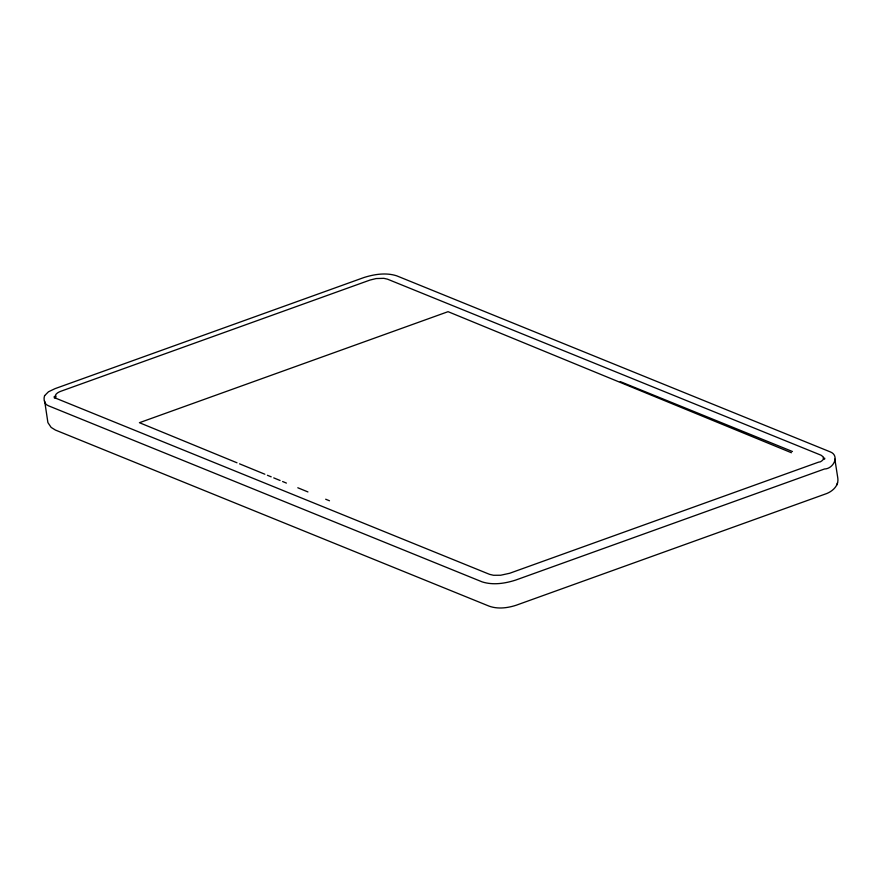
<?xml version="1.0" encoding="UTF-8"?>
<svg xmlns="http://www.w3.org/2000/svg" width="882" height="882" viewBox="0 0 882 882"><rect width="100%" height="100%" fill="white"/><g stroke="black" fill="none" stroke-linecap="round" stroke-linejoin="round"><path stroke-width="1.32" d="M44.684 401.2L47.904 422.61L51.134 427.395L55.401 430.052L488.937 606.077C497.68 609.308 507.481 608.062 516.157 605.25L824.968 494.163C831.836 492.024 839.025 486.092 837.812 478.154L834.846 459.103M44.596 395.599C43.229 399.314 44.354 404.684 48.653 405.863L482.178 581.888C493.071 585.35 505.011 583.498 515.683 580.08L824.494 468.992C833.501 468.904 839.962 455.597 830.271 451.882L396.746 275.846C386.084 272.373 374.332 274.236 363.869 277.554L55.059 388.642L48.455 391.795L44.563 395.709M823.138 458.034L823.799 459.125L823.27 456.898L821.032 455.2L387.507 279.175L383.868 278.337L376.129 278.558L370.01 280.057L61.2 391.134C58.322 392.093 54.056 394.287 55.368 398.025L56.051 396.161M836.764 485.023L837.569 482.807M620.255 381.597L792.433 451.507M791.419 452.742L448.067 311.677L139.433 422.698L236.993 462.785M239.529 463.822L264.865 474.229M267.4 475.277L271.204 476.831M273.74 477.879L280.068 480.481M282.604 481.517L286.407 483.082M297.807 487.768L307.939 491.935M325.678 499.223L329.482 500.778M824.725 458.993C825.155 455.718 822.509 462.466 818.529 462.168L509.719 573.256L500.656 575.24L493.501 575.273L489.587 574.358L56.15 398.366L54.188 396.613L54.441 398.168"/></g></svg>
